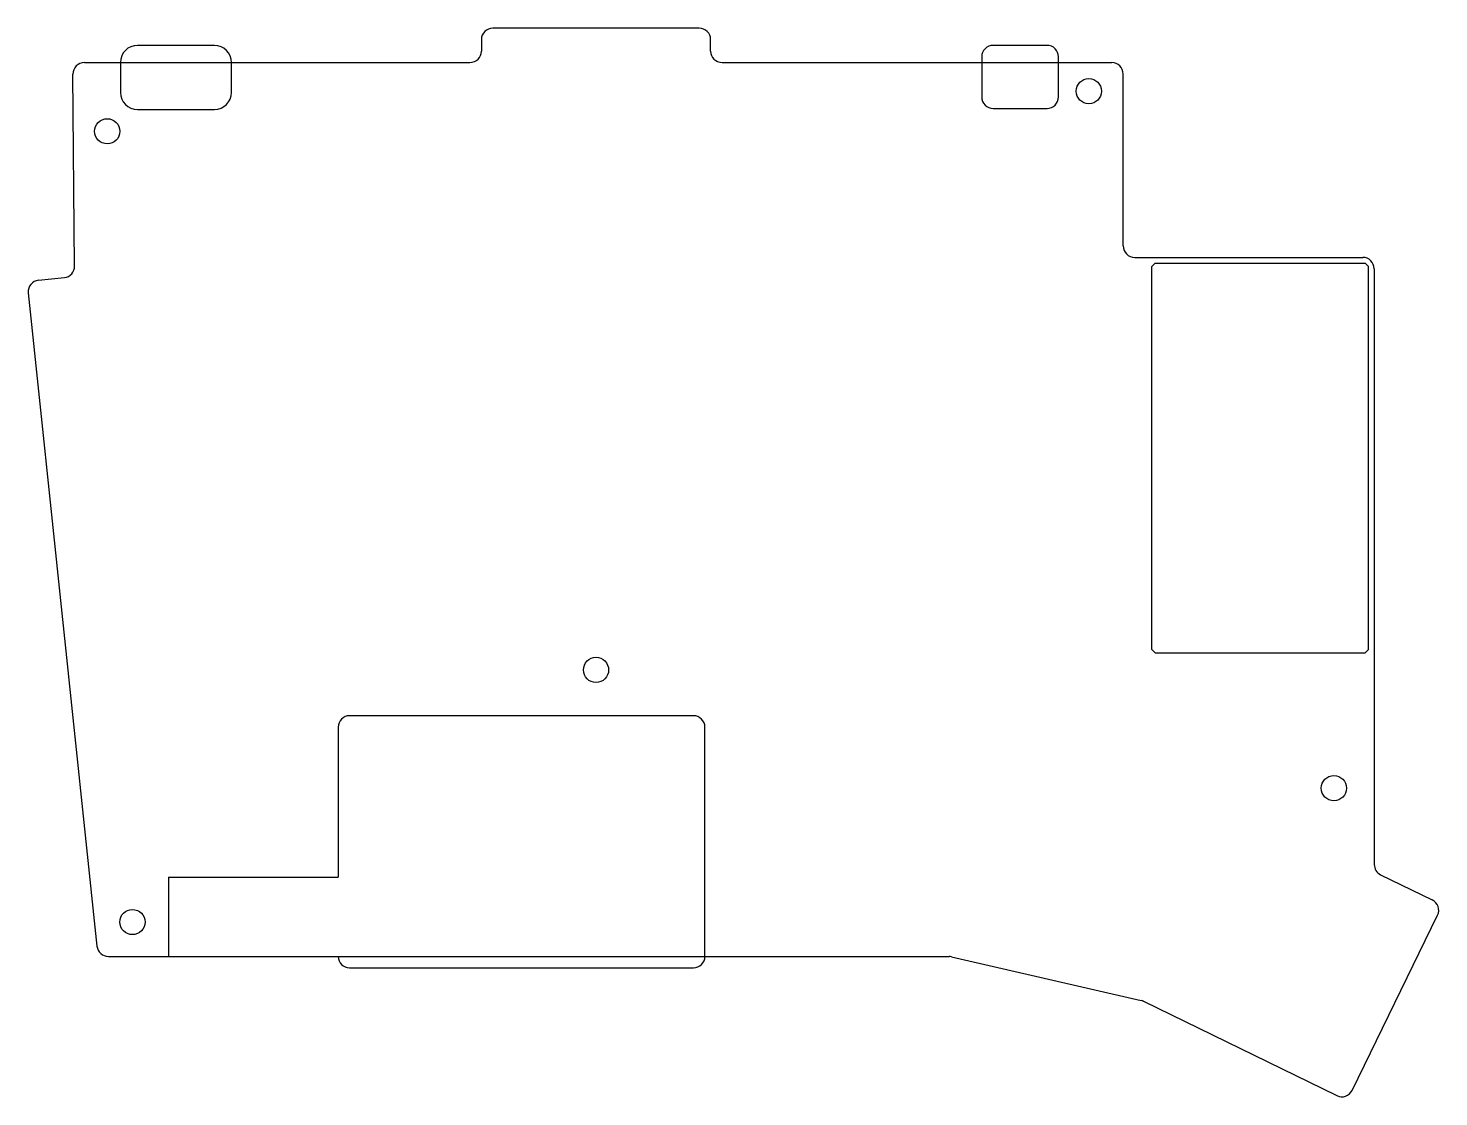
# Model space of a CAD drawing. Header units: millimetres. Extents: x 86 to 209, y -129 to -36.
import ezdxf

# ---------------------------------------------------------------- set-up
doc = ezdxf.new("R2010")
doc.units = ezdxf.units.MM

msp = doc.modelspace()

# ---------------------------------------------------------------- linework, layer by layer
for p, q in [((144.15, -35.68), (126.15, -35.68)), ((125.15, -36.68), (125.15, -37.68)), ((145.15, -37.68), (145.15, -36.68)), ((101.85, -37.18), (95.15, -37.18)), ((174.5, -37.18), (169.8, -37.18)), ((90.51, -38.68), (124.15, -38.68)), ((93.65, -38.68), (93.65, -41.28)), ((103.35, -41.28), (103.35, -38.68)), ((146.15, -38.68), (180.15, -38.68)), ((168.8, -38.18), (168.8, -41.68)), ((175.5, -41.68), (175.5, -38.18)), ((89.66, -56.44), (89.51, -39.69)), ((181.15, -54.68), (181.15, -39.68)), ((95.15, -42.78), (101.85, -42.78)), ((169.8, -42.68), (174.5, -42.68)), ((182.15, -55.68), (202.05, -55.68)), ((183.65, -56.48), (183.94, -56.18)), ((183.65, -89.89), (183.65, -56.48)), ((183.94, -56.18), (202.26, -56.18)), ((202.26, -56.18), (202.55, -56.48)), ((202.55, -89.89), (202.55, -56.48)), ((86.5, -57.68), (88.76, -57.44)), ((203.05, -56.68), (203.05, -108.65)), ((85.61, -58.78), (91.6, -115.79)), ((183.65, -89.89), (183.94, -90.18)), ((183.94, -90.18), (202.26, -90.18)), ((202.26, -90.18), (202.55, -89.89)), ((143.65, -95.68), (113.65, -95.68)), ((112.65, -96.68), (112.65, -109.78)), ((144.65, -116.68), (144.65, -96.68)), ((97.85, -109.78), (112.65, -109.78)), ((97.85, -109.78), (97.85, -116.68)), ((203.61, -109.55), (208.12, -111.75)), ((201.13, -128.37), (208.58, -113.09)), ((92.6, -116.68), (165.95, -116.68)), ((166.18, -116.71), (182.72, -120.53)), ((113.65, -117.68), (143.65, -117.68)), ((182.93, -120.6), (199.79, -128.83))]:
    msp.add_line(p, q)
for centre in [(178.15, -41.18), (92.5, -44.68), (135.15, -91.68), (199.53, -102), (94.7, -113.68)]:
    msp.add_circle(centre, 1.1)
for centre, radius, start, end in [((126.15, -36.68), 1, 90, 180), ((144.15, -36.68), 1, 0, 90), ((95.15, -38.68), 1.5, 90, 180), ((101.85, -38.68), 1.5, 0, 90), ((124.15, -37.68), 1, 270, 0), ((146.15, -37.68), 1, 180, 270), ((169.8, -38.18), 1, 90, 180), ((174.5, -38.18), 1, 0, 90), ((90.51, -39.68), 1, 90, 180.5086), ((180.15, -39.68), 1, 0, 90), ((95.15, -41.28), 1.5, 180, 270), ((101.85, -41.28), 1.5, 270, 360), ((169.8, -41.68), 1, 180, 270), ((174.5, -41.68), 1, 270, 360), ((182.15, -54.68), 1, 180, 270), ((88.66, -56.45), 1, 276, 0.5086), ((202.05, -56.68), 1, 0, 90), ((86.61, -58.67), 1, 96, 186), ((113.65, -96.68), 1, 90, 180), ((143.65, -96.68), 1, 0, 90), ((204.05, -108.65), 1, 180, 244), ((207.68, -112.65), 1, 334, 64), ((92.6, -115.68), 1, 186, 270), ((113.65, -116.68), 1, 180, 270), ((143.65, -116.68), 1, 270, 360), ((165.95, -117.68), 1, 77, 90), ((182.49, -121.5), 1, 64, 77), ((200.23, -127.93), 1, 244, 334)]:
    msp.add_arc(centre, radius, start, end)

doc.saveas('drawing.dxf')
